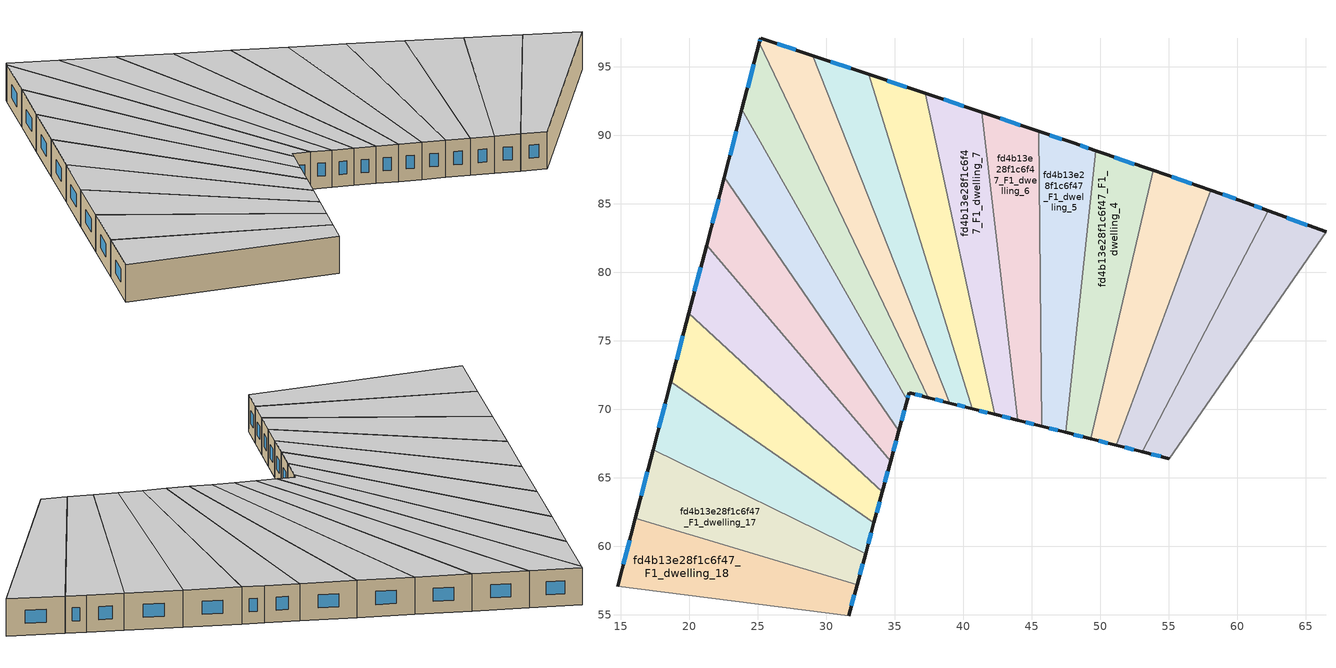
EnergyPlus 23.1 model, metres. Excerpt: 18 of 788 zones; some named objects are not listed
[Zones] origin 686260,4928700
fd4b13e28f1c6f47_F1_dwelling_1
 floor to fd4b13e28f1c6f47_F0_dwelling_1 (EU_floor_Construction): 66.47,82.96 55.04,66.4 53.07,66.91 62.26,84.5 z3
 wall outside (EU_wall_Construction): 53.07,66.91 55.04,66.4 / 66.47,82.96 62.26,84.5 z3:6
 wall to fd4b13e28f1c6f47_F1_dwelling_0 (EU_wall_Construction): 55.04,66.4 66.47,82.96 z3:6
 wall to fd4b13e28f1c6f47_F1_dwelling_2 (EU_wall_Construction): 62.26,84.5 53.07,66.91 z3:6
 window (EU_Window_Construction): 53.71,66.74 54.4,66.57 / 65.11,83.46 63.63,84 z3.97:5.03
 ceiling to fd4b13e28f1c6f47_F2_dwelling_1 (EU_floor_Construction): 55.04,66.4 66.47,82.96 62.26,84.5 53.07,66.91 z6
fd4b13e28f1c6f47_F1_dwelling_10
 floor to fd4b13e28f1c6f47_F0_dwelling_10 (EU_floor_Construction): 29.01,95.83 39.02,70.47 37.43,70.87 25.12,96.76 25.21,97.1 z3
 wall outside (EU_wall_Construction): 37.43,70.87 39.02,70.47 / 29.01,95.83 25.21,97.1 25.12,96.76 z3:6
 wall to fd4b13e28f1c6f47_F1_dwelling_9 (EU_wall_Construction): 39.02,70.47 29.01,95.83 z3:6
 wall to fd4b13e28f1c6f47_F1_dwelling_11 (EU_wall_Construction): 25.12,96.76 37.43,70.87 z3:6
 window (EU_Window_Construction): 37.94,70.74 38.5,70.6 / 25.18,96.99 25.15,96.87 / 27.78,96.24 26.44,96.69 z3.97:5.03
 ceiling to fd4b13e28f1c6f47_F2_dwelling_10 (EU_floor_Construction): 39.02,70.47 29.01,95.83 25.21,97.1 25.12,96.76 37.43,70.87 z6
fd4b13e28f1c6f47_F1_dwelling_11
 floor to fd4b13e28f1c6f47_F0_dwelling_11 (EU_floor_Construction): 25.12,96.76 37.43,70.87 36.05,71.22 35.9,70.67 23.85,91.9 z3
 wall outside (EU_wall_Construction): 35.9,70.67 36.05,71.22 37.43,70.87 / 25.12,96.76 23.85,91.9 z3:6
 wall to fd4b13e28f1c6f47_F1_dwelling_12 (EU_wall_Construction): 23.85,91.9 35.9,70.67 z3:6
 window (EU_Window_Construction): 36.5,71.11 36.98,70.98 / 35.95,70.85 36,71.04 / 24.71,95.19 24.26,93.48 z3.97:5.03
 ceiling to fd4b13e28f1c6f47_F2_dwelling_11 (EU_floor_Construction): 37.43,70.87 25.12,96.76 23.85,91.9 35.9,70.67 36.05,71.22 z6
fd4b13e28f1c6f47_F1_dwelling_12
 floor to fd4b13e28f1c6f47_F0_dwelling_12 (EU_floor_Construction): 23.85,91.9 35.9,70.67 35.3,68.45 22.56,86.94 z3
 wall outside (EU_wall_Construction): 35.3,68.45 35.9,70.67 / 23.85,91.9 22.56,86.94 z3:6
 wall to fd4b13e28f1c6f47_F1_dwelling_13 (EU_wall_Construction): 22.56,86.94 35.3,68.45 z3:6
 window (EU_Window_Construction): 35.49,69.17 35.71,69.95 / 23.43,90.29 22.98,88.55 z3.97:5.03
 ceiling to fd4b13e28f1c6f47_F2_dwelling_12 (EU_floor_Construction): 35.3,68.45 35.9,70.67 23.85,91.9 22.56,86.94 z6
fd4b13e28f1c6f47_F1_dwelling_13
 floor to fd4b13e28f1c6f47_F0_dwelling_13 (EU_floor_Construction): 22.56,86.94 35.3,68.45 34.69,66.22 21.26,81.97 z3
 wall outside (EU_wall_Construction): 34.69,66.22 35.3,68.45 / 22.56,86.94 21.26,81.97 z3:6
 wall to fd4b13e28f1c6f47_F1_dwelling_14 (EU_wall_Construction): 21.26,81.97 34.69,66.22 z3:6
 window (EU_Window_Construction): 34.89,66.94 35.1,67.73 / 22.14,85.33 21.68,83.58 z3.97:5.03
 ceiling to fd4b13e28f1c6f47_F2_dwelling_13 (EU_floor_Construction): 34.69,66.22 35.3,68.45 22.56,86.94 21.26,81.97 z6
fd4b13e28f1c6f47_F1_dwelling_14
 floor to fd4b13e28f1c6f47_F0_dwelling_14 (EU_floor_Construction): 21.26,81.97 34.69,66.22 34.09,63.98 19.96,77 z3
 wall outside (EU_wall_Construction): 34.09,63.98 34.69,66.22 / 21.26,81.97 19.96,77 z3:6
 wall to fd4b13e28f1c6f47_F1_dwelling_15 (EU_wall_Construction): 19.96,77 34.09,63.98 z3:6
 window (EU_Window_Construction): 34.29,64.7 34.5,65.49 / 20.84,80.36 20.38,78.62 z3.97:5.03
 ceiling to fd4b13e28f1c6f47_F2_dwelling_14 (EU_floor_Construction): 34.09,63.98 34.69,66.22 21.26,81.97 19.96,77 z6
fd4b13e28f1c6f47_F1_dwelling_15
 floor to fd4b13e28f1c6f47_F0_dwelling_15 (EU_floor_Construction): 34.09,63.98 33.48,61.73 18.67,72.03 19.96,77 z3
 wall outside (EU_wall_Construction): 33.48,61.73 34.09,63.98 / 19.96,77 18.67,72.03 z3:6
 wall to fd4b13e28f1c6f47_F1_dwelling_16 (EU_wall_Construction): 18.67,72.03 33.48,61.73 z3:6
 window (EU_Window_Construction): 33.68,62.46 33.89,63.25 / 19.54,75.39 19.09,73.64 z3.97:5.03
 ceiling to fd4b13e28f1c6f47_F2_dwelling_15 (EU_floor_Construction): 33.48,61.73 34.09,63.98 19.96,77 18.67,72.03 z6
fd4b13e28f1c6f47_F1_dwelling_16
 floor to fd4b13e28f1c6f47_F0_dwelling_16 (EU_floor_Construction): 33.48,61.73 32.87,59.47 17.37,67.05 18.67,72.03 z3
 wall outside (EU_wall_Construction): 32.87,59.47 33.48,61.73 / 18.67,72.03 17.37,67.05 z3:6
 wall to fd4b13e28f1c6f47_F1_dwelling_17 (EU_wall_Construction): 17.37,67.05 32.87,59.47 z3:6
 window (EU_Window_Construction): 33.07,60.21 33.28,61 / 18.24,70.42 17.79,68.67 z3.97:5.03
 ceiling to fd4b13e28f1c6f47_F2_dwelling_16 (EU_floor_Construction): 32.87,59.47 33.48,61.73 18.67,72.03 17.37,67.05 z6
fd4b13e28f1c6f47_F1_dwelling_17
 floor to fd4b13e28f1c6f47_F0_dwelling_17 (EU_floor_Construction): 32.87,59.47 32.26,57.21 16.06,62.08 17.37,67.05 z3
 wall outside (EU_wall_Construction): 32.26,57.21 32.87,59.47 / 17.37,67.05 16.06,62.08 z3:6
 wall to fd4b13e28f1c6f47_F1_dwelling_18 (EU_wall_Construction): 16.06,62.08 32.26,57.21 z3:6
 window (EU_Window_Construction): 32.46,57.94 32.67,58.74 / 16.94,65.44 16.49,63.69 z3.97:5.03
 ceiling to fd4b13e28f1c6f47_F2_dwelling_17 (EU_floor_Construction): 32.26,57.21 32.87,59.47 17.37,67.05 16.06,62.08 z6
fd4b13e28f1c6f47_F1_dwelling_18
 floor to fd4b13e28f1c6f47_F0_dwelling_18 (EU_floor_Construction): 32.26,57.21 31.64,54.94 14.77,57.09 16.06,62.08 z3
 wall outside (EU_wall_Construction): 31.64,54.94 32.26,57.21 / 16.06,62.08 14.77,57.09 z3:6
 wall to fd4b13e28f1c6f47_F1_dwelling_19 (EU_wall_Construction): 14.77,57.09 31.64,54.94 z3:6
 window (EU_Window_Construction): 31.84,55.67 32.06,56.47 / 15.64,60.46 15.19,58.71 z3.97:5.03
 ceiling to fd4b13e28f1c6f47_F2_dwelling_18 (EU_floor_Construction): 31.64,54.94 32.26,57.21 16.06,62.08 14.77,57.09 z6
fd4b13e28f1c6f47_F1_dwelling_2
 floor to fd4b13e28f1c6f47_F0_dwelling_2 (EU_floor_Construction): 62.26,84.5 53.07,66.91 51.16,67.39 58.05,85.99 60.75,85.06 z3
 wall outside (EU_wall_Construction): 51.16,67.39 53.07,66.91 / 62.26,84.5 60.75,85.06 58.05,85.99 z3:6
 wall to fd4b13e28f1c6f47_F1_dwelling_3 (EU_wall_Construction): 58.05,85.99 51.16,67.39 z3:6
 window (EU_Window_Construction): 51.78,67.23 52.45,67.06 / 59.87,85.36 58.93,85.69 / 61.77,84.68 61.24,84.88 z3.97:5.03
 ceiling to fd4b13e28f1c6f47_F2_dwelling_2 (EU_floor_Construction): 53.07,66.91 62.26,84.5 60.75,85.06 58.05,85.99 51.16,67.39 z6
fd4b13e28f1c6f47_F1_dwelling_3
 floor to fd4b13e28f1c6f47_F0_dwelling_3 (EU_floor_Construction): 58.05,85.99 51.16,67.39 49.3,67.86 53.85,87.44 z3
 wall outside (EU_wall_Construction): 49.3,67.86 51.16,67.39 / 58.05,85.99 53.85,87.44 z3:6
 wall to fd4b13e28f1c6f47_F1_dwelling_4 (EU_wall_Construction): 53.85,87.44 49.3,67.86 z3:6
 window (EU_Window_Construction): 49.9,67.71 50.55,67.54 / 56.69,86.46 55.21,86.97 z3.97:5.03
 ceiling to fd4b13e28f1c6f47_F2_dwelling_3 (EU_floor_Construction): 51.16,67.39 58.05,85.99 53.85,87.44 49.3,67.86 z6
fd4b13e28f1c6f47_F1_dwelling_4
 floor to fd4b13e28f1c6f47_F0_dwelling_4 (EU_floor_Construction): 53.85,87.44 49.3,67.86 47.48,68.32 49.67,88.88 z3
 wall outside (EU_wall_Construction): 47.48,68.32 49.3,67.86 / 53.85,87.44 49.67,88.88 z3:6
 wall to fd4b13e28f1c6f47_F1_dwelling_5 (EU_wall_Construction): 49.67,88.88 47.48,68.32 z3:6
 window (EU_Window_Construction): 48.07,68.17 48.71,68.01 / 52.49,87.91 51.03,88.42 z3.97:5.03
 ceiling to fd4b13e28f1c6f47_F2_dwelling_4 (EU_floor_Construction): 49.3,67.86 53.85,87.44 49.67,88.88 47.48,68.32 z6
fd4b13e28f1c6f47_F1_dwelling_5
 floor to fd4b13e28f1c6f47_F0_dwelling_5 (EU_floor_Construction): 49.67,88.88 47.48,68.32 45.71,68.77 45.51,90.3 48.01,89.46 z3
 wall outside (EU_wall_Construction): 45.71,68.77 47.48,68.32 / 49.67,88.88 48.01,89.46 45.51,90.3 z3:6
 wall to fd4b13e28f1c6f47_F1_dwelling_6 (EU_wall_Construction): 45.51,90.3 45.71,68.77 z3:6
 window (EU_Window_Construction): 46.29,68.62 46.91,68.47 / 47.2,89.73 46.32,90.03 / 49.13,89.07 48.55,89.27 z3.97:5.03
 ceiling to fd4b13e28f1c6f47_F2_dwelling_5 (EU_floor_Construction): 47.48,68.32 49.67,88.88 48.01,89.46 45.51,90.3 45.71,68.77 z6
fd4b13e28f1c6f47_F1_dwelling_6
 floor to fd4b13e28f1c6f47_F0_dwelling_6 (EU_floor_Construction): 45.51,90.3 45.71,68.77 43.98,69.21 41.36,91.69 z3
 wall outside (EU_wall_Construction): 43.98,69.21 45.71,68.77 / 45.51,90.3 41.36,91.69 z3:6
 wall to fd4b13e28f1c6f47_F1_dwelling_7 (EU_wall_Construction): 41.36,91.69 43.98,69.21 z3:6
 window (EU_Window_Construction): 44.55,69.07 45.15,68.91 / 44.16,90.75 42.7,91.24 z3.97:5.03
 ceiling to fd4b13e28f1c6f47_F2_dwelling_6 (EU_floor_Construction): 45.71,68.77 45.51,90.3 41.36,91.69 43.98,69.21 z6
fd4b13e28f1c6f47_F1_dwelling_7
 floor to fd4b13e28f1c6f47_F0_dwelling_7 (EU_floor_Construction): 41.36,91.69 43.98,69.21 42.29,69.64 37.23,93.07 z3
 wall outside (EU_wall_Construction): 42.29,69.64 43.98,69.21 / 41.36,91.69 37.23,93.07 z3:6
 wall to fd4b13e28f1c6f47_F1_dwelling_8 (EU_wall_Construction): 37.23,93.07 42.29,69.64 z3:6
 window (EU_Window_Construction): 42.84,69.5 43.44,69.35 / 40.02,92.14 38.57,92.62 z3.97:5.03
 ceiling to fd4b13e28f1c6f47_F2_dwelling_7 (EU_floor_Construction): 43.98,69.21 41.36,91.69 37.23,93.07 42.29,69.64 z6
fd4b13e28f1c6f47_F1_dwelling_8
 floor to fd4b13e28f1c6f47_F0_dwelling_8 (EU_floor_Construction): 37.23,93.07 42.29,69.64 40.64,70.06 33.11,94.45 z3
 wall outside (EU_wall_Construction): 40.64,70.06 42.29,69.64 / 37.23,93.07 33.11,94.45 z3:6
 wall to fd4b13e28f1c6f47_F1_dwelling_9 (EU_wall_Construction): 33.11,94.45 40.64,70.06 z3:6
 window (EU_Window_Construction): 41.17,69.92 41.76,69.77 / 35.89,93.52 34.44,94 z3.97:5.03
 ceiling to fd4b13e28f1c6f47_F2_dwelling_8 (EU_floor_Construction): 42.29,69.64 37.23,93.07 33.11,94.45 40.64,70.06 z6
fd4b13e28f1c6f47_F1_dwelling_9
 floor to fd4b13e28f1c6f47_F0_dwelling_9 (EU_floor_Construction): 33.11,94.45 40.64,70.06 39.02,70.47 29.01,95.83 z3
 wall outside (EU_wall_Construction): 39.02,70.47 40.64,70.06 / 33.11,94.45 29.01,95.83 z3:6
 window (EU_Window_Construction): 39.54,70.33 40.11,70.19 / 31.78,94.9 30.34,95.38 z3.97:5.03
 ceiling to fd4b13e28f1c6f47_F2_dwelling_9 (EU_floor_Construction): 40.64,70.06 33.11,94.45 29.01,95.83 39.02,70.47 z6
[Building]
EU S2 Campaign: North Axis=0; Terrain=City; Solar Distribution=FullExterior
[Site:Location]
Bologna: Latitude=44.5; Longitude=11.25; Time Zone=1; Elevation=37
[SizingPeriod:WeatherFileDays]
AnnualSizingPeriod: Begin Month=1; Begin Day of Month=1; End Month=12; End Day of Month=31; Day of Week for Start Day=Monday; Use Weather File Daylight Saving Period=No; Use Weather File Rain and Snow Indicators=No
[MATERIAL]
EU_InternalMass_Material: Roughness=MediumRough; Thickness=0.1; Conductivity=1; Density=1800; Specific Heat=900; Thermal Absorptance=0.9; Solar Absorptance=0.7; Visible Absorptance=0.7
[MATERIAL:NOMASS] Roughness=MediumRough; Thermal Absorptance=0.9; Solar Absorptance=0.7; Visible Absorptance=0.7
Name | Thermal Resistance
EU_wall_NoMass | 0.779417
EU_floor_NoMass | 0.588222
[WINDOWMATERIAL:SIMPLEGLAZINGSYSTEM]
EU_Window_SimpleGlazing: UFactor=5.16242; Solar Heat Gain Coefficient=0.85; Visible Transmittance=0.85
[CONSTRUCTION]
EU_wall_Construction: EU_wall_NoMass
EU_floor_Construction: EU_floor_NoMass
EU_Window_Construction: EU_Window_SimpleGlazing
EU_InternalMass_Construction: EU_InternalMass_Material
[ZONE] Type=1; Multiplier=1; Ceiling Height=autocalculate; Floor Area=autocalculate; Part of Total Floor Area=Yes
Name | Volume
fd4b13e28f1c6f47_F1_dwelling_1 | 190.083
fd4b13e28f1c6f47_F1_dwelling_10 | 190.089
fd4b13e28f1c6f47_F1_dwelling_11 | 190.108
fd4b13e28f1c6f47_F1_dwelling_12 | 190.07
fd4b13e28f1c6f47_F1_dwelling_13 | 190.031
fd4b13e28f1c6f47_F1_dwelling_14 | 190.113
fd4b13e28f1c6f47_F1_dwelling_15 | 190.048
fd4b13e28f1c6f47_F1_dwelling_16 | 190.142
fd4b13e28f1c6f47_F1_dwelling_17 | 190.072
fd4b13e28f1c6f47_F1_dwelling_18 | 190.05
fd4b13e28f1c6f47_F1_dwelling_2 | 190.069
fd4b13e28f1c6f47_F1_dwelling_3 | 190.104
fd4b13e28f1c6f47_F1_dwelling_4 | 190.057
fd4b13e28f1c6f47_F1_dwelling_5 | 190.127
fd4b13e28f1c6f47_F1_dwelling_6 | 190.055
fd4b13e28f1c6f47_F1_dwelling_7 | 190.094
fd4b13e28f1c6f47_F1_dwelling_8 | 190.052
fd4b13e28f1c6f47_F1_dwelling_9 | 190.09
[INTERNALMASS] Construction=EU_InternalMass_Construction
Name | Zone or ZoneList | Surface Area
fd4b13e28f1c6f47_F1_dwelling_1_EU_InternalMass | fd4b13e28f1c6f47_F1_dwelling_1 | 63.3608
fd4b13e28f1c6f47_F1_dwelling_2_EU_InternalMass | fd4b13e28f1c6f47_F1_dwelling_2 | 63.3564
fd4b13e28f1c6f47_F1_dwelling_3_EU_InternalMass | fd4b13e28f1c6f47_F1_dwelling_3 | 63.3679
fd4b13e28f1c6f47_F1_dwelling_4_EU_InternalMass | fd4b13e28f1c6f47_F1_dwelling_4 | 63.352
fd4b13e28f1c6f47_F1_dwelling_5_EU_InternalMass | fd4b13e28f1c6f47_F1_dwelling_5 | 63.376
fd4b13e28f1c6f47_F1_dwelling_6_EU_InternalMass | fd4b13e28f1c6f47_F1_dwelling_6 | 63.3517
fd4b13e28f1c6f47_F1_dwelling_7_EU_InternalMass | fd4b13e28f1c6f47_F1_dwelling_7 | 63.3649
fd4b13e28f1c6f47_F1_dwelling_8_EU_InternalMass | fd4b13e28f1c6f47_F1_dwelling_8 | 63.3505
fd4b13e28f1c6f47_F1_dwelling_9_EU_InternalMass | fd4b13e28f1c6f47_F1_dwelling_9 | 63.3631
fd4b13e28f1c6f47_F1_dwelling_10_EU_InternalMass | fd4b13e28f1c6f47_F1_dwelling_10 | 63.3629
fd4b13e28f1c6f47_F1_dwelling_11_EU_InternalMass | fd4b13e28f1c6f47_F1_dwelling_11 | 63.3694
fd4b13e28f1c6f47_F1_dwelling_12_EU_InternalMass | fd4b13e28f1c6f47_F1_dwelling_12 | 63.3569
fd4b13e28f1c6f47_F1_dwelling_13_EU_InternalMass | fd4b13e28f1c6f47_F1_dwelling_13 | 63.3437
fd4b13e28f1c6f47_F1_dwelling_14_EU_InternalMass | fd4b13e28f1c6f47_F1_dwelling_14 | 63.3707
fd4b13e28f1c6f47_F1_dwelling_15_EU_InternalMass | fd4b13e28f1c6f47_F1_dwelling_15 | 63.3493
fd4b13e28f1c6f47_F1_dwelling_16_EU_InternalMass | fd4b13e28f1c6f47_F1_dwelling_16 | 63.3804
fd4b13e28f1c6f47_F1_dwelling_17_EU_InternalMass | fd4b13e28f1c6f47_F1_dwelling_17 | 63.3578
fd4b13e28f1c6f47_F1_dwelling_18_EU_InternalMass | fd4b13e28f1c6f47_F1_dwelling_18 | 63.3498
[OTHEREQUIPMENT] Fuel Type=Electricity; Design Level Calculation Method=Watts/Area; Power per Zone Floor Area=1; Fraction Latent=0; Fraction Radiant=0; Fraction Lost=0; Carbon Dioxide Generation Rate=0; EndUse Subcategory=EU_Step8_InternalGains
Name | Zone or ZoneList or Space or SpaceList | Schedule
EU_Step8_InternalGain_fd4b13e28f1c6f47_F1_dwelling_1_f000 | fd4b13e28f1c6f47_F1_dwelling_1 | EU_Step8_GainSchedule_fd4b13e28f1c6f47_F1_dwelling_1_f000
EU_Step8_InternalGain_fd4b13e28f1c6f47_F1_dwelling_2_f000 | fd4b13e28f1c6f47_F1_dwelling_2 | EU_Step8_GainSchedule_fd4b13e28f1c6f47_F1_dwelling_2_f000
EU_Step8_InternalGain_fd4b13e28f1c6f47_F1_dwelling_3_f000 | fd4b13e28f1c6f47_F1_dwelling_3 | EU_Step8_GainSchedule_fd4b13e28f1c6f47_F1_dwelling_3_f000
EU_Step8_InternalGain_fd4b13e28f1c6f47_F1_dwelling_4_f000 | fd4b13e28f1c6f47_F1_dwelling_4 | EU_Step8_GainSchedule_fd4b13e28f1c6f47_F1_dwelling_4_f000
EU_Step8_InternalGain_fd4b13e28f1c6f47_F1_dwelling_5_f000 | fd4b13e28f1c6f47_F1_dwelling_5 | EU_Step8_GainSchedule_fd4b13e28f1c6f47_F1_dwelling_5_f000
EU_Step8_InternalGain_fd4b13e28f1c6f47_F1_dwelling_6_f000 | fd4b13e28f1c6f47_F1_dwelling_6 | EU_Step8_GainSchedule_fd4b13e28f1c6f47_F1_dwelling_6_f000
EU_Step8_InternalGain_fd4b13e28f1c6f47_F1_dwelling_7_f000 | fd4b13e28f1c6f47_F1_dwelling_7 | EU_Step8_GainSchedule_fd4b13e28f1c6f47_F1_dwelling_7_f000
EU_Step8_InternalGain_fd4b13e28f1c6f47_F1_dwelling_8_f000 | fd4b13e28f1c6f47_F1_dwelling_8 | EU_Step8_GainSchedule_fd4b13e28f1c6f47_F1_dwelling_8_f000
EU_Step8_InternalGain_fd4b13e28f1c6f47_F1_dwelling_9_f000 | fd4b13e28f1c6f47_F1_dwelling_9 | EU_Step8_GainSchedule_fd4b13e28f1c6f47_F1_dwelling_9_f000
EU_Step8_InternalGain_fd4b13e28f1c6f47_F1_dwelling_10_f000 | fd4b13e28f1c6f47_F1_dwelling_10 | EU_Step8_GainSchedule_fd4b13e28f1c6f47_F1_dwelling_10_f000
EU_Step8_InternalGain_fd4b13e28f1c6f47_F1_dwelling_11_f000 | fd4b13e28f1c6f47_F1_dwelling_11 | EU_Step8_GainSchedule_fd4b13e28f1c6f47_F1_dwelling_11_f000
EU_Step8_InternalGain_fd4b13e28f1c6f47_F1_dwelling_12_f000 | fd4b13e28f1c6f47_F1_dwelling_12 | EU_Step8_GainSchedule_fd4b13e28f1c6f47_F1_dwelling_12_f000
EU_Step8_InternalGain_fd4b13e28f1c6f47_F1_dwelling_13_f000 | fd4b13e28f1c6f47_F1_dwelling_13 | EU_Step8_GainSchedule_fd4b13e28f1c6f47_F1_dwelling_13_f000
EU_Step8_InternalGain_fd4b13e28f1c6f47_F1_dwelling_14_f000 | fd4b13e28f1c6f47_F1_dwelling_14 | EU_Step8_GainSchedule_fd4b13e28f1c6f47_F1_dwelling_14_f000
EU_Step8_InternalGain_fd4b13e28f1c6f47_F1_dwelling_15_f000 | fd4b13e28f1c6f47_F1_dwelling_15 | EU_Step8_GainSchedule_fd4b13e28f1c6f47_F1_dwelling_15_f000
EU_Step8_InternalGain_fd4b13e28f1c6f47_F1_dwelling_16_f000 | fd4b13e28f1c6f47_F1_dwelling_16 | EU_Step8_GainSchedule_fd4b13e28f1c6f47_F1_dwelling_16_f000
EU_Step8_InternalGain_fd4b13e28f1c6f47_F1_dwelling_17_f000 | fd4b13e28f1c6f47_F1_dwelling_17 | EU_Step8_GainSchedule_fd4b13e28f1c6f47_F1_dwelling_17_f000
EU_Step8_InternalGain_fd4b13e28f1c6f47_F1_dwelling_18_f000 | fd4b13e28f1c6f47_F1_dwelling_18 | EU_Step8_GainSchedule_fd4b13e28f1c6f47_F1_dwelling_18_f000
[ZONEVENTILATION:DESIGNFLOWRATE] Schedule=EU_AlwaysOn; Design Flow Rate Calculation Method=AirChanges/Hour; Air Changes per Hour=0.712058; Ventilation Type=Natural; Fan Pressure Rise=0; Fan Total Efficiency=1; Constant Term Coefficient=1; Temperature Term Coefficient=0; Velocity Term Coefficient=0; Velocity Squared Term Coefficient=0; Minimum Indoor Temperature=-100; Maximum Indoor Temperature=100; Delta Temperature=-100; Minimum Outdoor Temperature=-100; Maximum Outdoor Temperature=100; Maximum Wind Speed=40
Name | Zone or ZoneList or Space or SpaceList
EU_ConstantAir_fd4b13e28f1c6f47_F1_dwelling_1 | fd4b13e28f1c6f47_F1_dwelling_1
EU_ConstantAir_fd4b13e28f1c6f47_F1_dwelling_2 | fd4b13e28f1c6f47_F1_dwelling_2
EU_ConstantAir_fd4b13e28f1c6f47_F1_dwelling_3 | fd4b13e28f1c6f47_F1_dwelling_3
EU_ConstantAir_fd4b13e28f1c6f47_F1_dwelling_4 | fd4b13e28f1c6f47_F1_dwelling_4
EU_ConstantAir_fd4b13e28f1c6f47_F1_dwelling_5 | fd4b13e28f1c6f47_F1_dwelling_5
EU_ConstantAir_fd4b13e28f1c6f47_F1_dwelling_6 | fd4b13e28f1c6f47_F1_dwelling_6
EU_ConstantAir_fd4b13e28f1c6f47_F1_dwelling_7 | fd4b13e28f1c6f47_F1_dwelling_7
EU_ConstantAir_fd4b13e28f1c6f47_F1_dwelling_8 | fd4b13e28f1c6f47_F1_dwelling_8
EU_ConstantAir_fd4b13e28f1c6f47_F1_dwelling_9 | fd4b13e28f1c6f47_F1_dwelling_9
EU_ConstantAir_fd4b13e28f1c6f47_F1_dwelling_10 | fd4b13e28f1c6f47_F1_dwelling_10
EU_ConstantAir_fd4b13e28f1c6f47_F1_dwelling_11 | fd4b13e28f1c6f47_F1_dwelling_11
EU_ConstantAir_fd4b13e28f1c6f47_F1_dwelling_12 | fd4b13e28f1c6f47_F1_dwelling_12
EU_ConstantAir_fd4b13e28f1c6f47_F1_dwelling_13 | fd4b13e28f1c6f47_F1_dwelling_13
EU_ConstantAir_fd4b13e28f1c6f47_F1_dwelling_14 | fd4b13e28f1c6f47_F1_dwelling_14
EU_ConstantAir_fd4b13e28f1c6f47_F1_dwelling_15 | fd4b13e28f1c6f47_F1_dwelling_15
EU_ConstantAir_fd4b13e28f1c6f47_F1_dwelling_16 | fd4b13e28f1c6f47_F1_dwelling_16
EU_ConstantAir_fd4b13e28f1c6f47_F1_dwelling_17 | fd4b13e28f1c6f47_F1_dwelling_17
EU_ConstantAir_fd4b13e28f1c6f47_F1_dwelling_18 | fd4b13e28f1c6f47_F1_dwelling_18
[HVACTEMPLATE:ZONE:IDEALLOADSAIRSYSTEM] System Availability Schedule=EU_AlwaysOn; Maximum Heating Supply Air Temperature=50; Minimum Cooling Supply Air Temperature=13; Maximum Heating Supply Air Humidity Ratio=0.0156; Minimum Cooling Supply Air Humidity Ratio=0.0077; Heating Limit=NoLimit; Cooling Limit=NoLimit; Heating Availability Schedule=EU_AlwaysOn; Cooling Availability Schedule=EU_CoolingOff; Dehumidification Control Type=ConstantSensibleHeatRatio; Cooling Sensible Heat Ratio=0.7; Dehumidification Setpoint=60; Humidification Control Type=None; Humidification Setpoint=30; Outdoor Air Method=None; Outdoor Air Flow Rate per Person=0.00944; Outdoor Air Flow Rate per Zone Floor Area=0; Outdoor Air Flow Rate per Zone=0; Demand Controlled Ventilation Type=None; Outdoor Air Economizer Type=NoEconomizer; Heat Recovery Type=None; Sensible Heat Recovery Effectiveness=0.7; Latent Heat Recovery Effectiveness=0.65
Name | Template Thermostat
fd4b13e28f1c6f47_F1_dwelling_1 | EU_HeatOnly_fd4b13e28f1c6f47_F1_dwelling_1
fd4b13e28f1c6f47_F1_dwelling_2 | EU_HeatOnly_fd4b13e28f1c6f47_F1_dwelling_2
fd4b13e28f1c6f47_F1_dwelling_3 | EU_HeatOnly_fd4b13e28f1c6f47_F1_dwelling_3
fd4b13e28f1c6f47_F1_dwelling_4 | EU_HeatOnly_fd4b13e28f1c6f47_F1_dwelling_4
fd4b13e28f1c6f47_F1_dwelling_5 | EU_HeatOnly_fd4b13e28f1c6f47_F1_dwelling_5
fd4b13e28f1c6f47_F1_dwelling_6 | EU_HeatOnly_fd4b13e28f1c6f47_F1_dwelling_6
fd4b13e28f1c6f47_F1_dwelling_7 | EU_HeatOnly_fd4b13e28f1c6f47_F1_dwelling_7
fd4b13e28f1c6f47_F1_dwelling_8 | EU_HeatOnly_fd4b13e28f1c6f47_F1_dwelling_8
fd4b13e28f1c6f47_F1_dwelling_9 | EU_HeatOnly_fd4b13e28f1c6f47_F1_dwelling_9
fd4b13e28f1c6f47_F1_dwelling_10 | EU_HeatOnly_fd4b13e28f1c6f47_F1_dwelling_10
fd4b13e28f1c6f47_F1_dwelling_11 | EU_HeatOnly_fd4b13e28f1c6f47_F1_dwelling_11
fd4b13e28f1c6f47_F1_dwelling_12 | EU_HeatOnly_fd4b13e28f1c6f47_F1_dwelling_12
fd4b13e28f1c6f47_F1_dwelling_13 | EU_HeatOnly_fd4b13e28f1c6f47_F1_dwelling_13
fd4b13e28f1c6f47_F1_dwelling_14 | EU_HeatOnly_fd4b13e28f1c6f47_F1_dwelling_14
fd4b13e28f1c6f47_F1_dwelling_15 | EU_HeatOnly_fd4b13e28f1c6f47_F1_dwelling_15
fd4b13e28f1c6f47_F1_dwelling_16 | EU_HeatOnly_fd4b13e28f1c6f47_F1_dwelling_16
fd4b13e28f1c6f47_F1_dwelling_17 | EU_HeatOnly_fd4b13e28f1c6f47_F1_dwelling_17
fd4b13e28f1c6f47_F1_dwelling_18 | EU_HeatOnly_fd4b13e28f1c6f47_F1_dwelling_18
[SIZING:ZONE] Zone Cooling Design Supply Air Temperature Input Method=SupplyAirTemperature; Zone Cooling Design Supply Air Temperature=13; Zone Heating Design Supply Air Temperature Input Method=SupplyAirTemperature; Zone Heating Design Supply Air Temperature=50; Zone Cooling Design Supply Air Humidity Ratio=0.008; Zone Heating Design Supply Air Humidity Ratio=0.008; Cooling Design Air Flow Method=DesignDay; Cooling Design Air Flow Rate=0; Cooling Minimum Air Flow per Zone Floor Area=0.000762; Cooling Minimum Air Flow=0; Cooling Minimum Air Flow Fraction=0.2; Heating Design Air Flow Method=DesignDay; Heating Design Air Flow Rate=0; Heating Maximum Air Flow per Zone Floor Area=0.002032; Heating Maximum Air Flow=0.141576; Heating Maximum Air Flow Fraction=0.3; Account for Dedicated Outdoor Air System=No; Dedicated Outdoor Air System Control Strategy=NeutralSupplyAir; Dedicated Outdoor Air Low Setpoint Temperature for Design=autosize; Dedicated Outdoor Air High Setpoint Temperature for Design=autosize; Zone Load Sizing Method=Sensible Load Only No Latent Load; Zone Latent Cooling Design Supply Air Humidity Ratio Input Method=HumidityRatioDifference; Zone Cooling Design Supply Air Humidity Ratio Difference=0.005; Zone Latent Heating Design Supply Air Humidity Ratio Input Method=HumidityRatioDifference; Zone Humidification Design Supply Air Humidity Ratio Difference=0.005
fd4b13e28f1c6f47_F1_dwelling_1; fd4b13e28f1c6f47_F1_dwelling_2; fd4b13e28f1c6f47_F1_dwelling_3; fd4b13e28f1c6f47_F1_dwelling_4; fd4b13e28f1c6f47_F1_dwelling_5; fd4b13e28f1c6f47_F1_dwelling_6; fd4b13e28f1c6f47_F1_dwelling_7; fd4b13e28f1c6f47_F1_dwelling_8; fd4b13e28f1c6f47_F1_dwelling_9; fd4b13e28f1c6f47_F1_dwelling_10; fd4b13e28f1c6f47_F1_dwelling_11; fd4b13e28f1c6f47_F1_dwelling_12; fd4b13e28f1c6f47_F1_dwelling_13; fd4b13e28f1c6f47_F1_dwelling_14; fd4b13e28f1c6f47_F1_dwelling_15; fd4b13e28f1c6f47_F1_dwelling_16; fd4b13e28f1c6f47_F1_dwelling_17; fd4b13e28f1c6f47_F1_dwelling_18
[SCHEDULE:CONSTANT]
Name | Hourly Value
EU_AlwaysOn | 1
EU_CoolingOff | 0
[SCHEDULE:FILE] Column Number=1; Rows to Skip at Top=0; Number of Hours of Data=8760; Column Separator=Comma; Interpolate to Timestep=No; Minutes per Item=60; Adjust Schedule for Daylight Savings=Yes
Name | File
EU_Step8_GainSchedule_fd4b13e28f1c6f47_F1_dwelling_1_f000 | ../../schedules/fd4b13e28f1c6f47/fd4b13e28f1c6f47_F1_dwelling_1_f000_gain.csv
EU_Step8_GainSchedule_fd4b13e28f1c6f47_F1_dwelling_2_f000 | ../../schedules/fd4b13e28f1c6f47/fd4b13e28f1c6f47_F1_dwelling_2_f000_gain.csv
EU_Step8_GainSchedule_fd4b13e28f1c6f47_F1_dwelling_3_f000 | ../../schedules/fd4b13e28f1c6f47/fd4b13e28f1c6f47_F1_dwelling_3_f000_gain.csv
EU_Step8_GainSchedule_fd4b13e28f1c6f47_F1_dwelling_4_f000 | ../../schedules/fd4b13e28f1c6f47/fd4b13e28f1c6f47_F1_dwelling_4_f000_gain.csv
EU_Step8_GainSchedule_fd4b13e28f1c6f47_F1_dwelling_5_f000 | ../../schedules/fd4b13e28f1c6f47/fd4b13e28f1c6f47_F1_dwelling_5_f000_gain.csv
EU_Step8_GainSchedule_fd4b13e28f1c6f47_F1_dwelling_6_f000 | ../../schedules/fd4b13e28f1c6f47/fd4b13e28f1c6f47_F1_dwelling_6_f000_gain.csv
EU_Step8_GainSchedule_fd4b13e28f1c6f47_F1_dwelling_7_f000 | ../../schedules/fd4b13e28f1c6f47/fd4b13e28f1c6f47_F1_dwelling_7_f000_gain.csv
EU_Step8_GainSchedule_fd4b13e28f1c6f47_F1_dwelling_8_f000 | ../../schedules/fd4b13e28f1c6f47/fd4b13e28f1c6f47_F1_dwelling_8_f000_gain.csv
EU_Step8_GainSchedule_fd4b13e28f1c6f47_F1_dwelling_9_f000 | ../../schedules/fd4b13e28f1c6f47/fd4b13e28f1c6f47_F1_dwelling_9_f000_gain.csv
EU_Step8_GainSchedule_fd4b13e28f1c6f47_F1_dwelling_10_f000 | ../../schedules/fd4b13e28f1c6f47/fd4b13e28f1c6f47_F1_dwelling_10_f000_gain.csv
EU_Step8_GainSchedule_fd4b13e28f1c6f47_F1_dwelling_11_f000 | ../../schedules/fd4b13e28f1c6f47/fd4b13e28f1c6f47_F1_dwelling_11_f000_gain.csv
EU_Step8_GainSchedule_fd4b13e28f1c6f47_F1_dwelling_12_f000 | ../../schedules/fd4b13e28f1c6f47/fd4b13e28f1c6f47_F1_dwelling_12_f000_gain.csv
EU_Step8_GainSchedule_fd4b13e28f1c6f47_F1_dwelling_13_f000 | ../../schedules/fd4b13e28f1c6f47/fd4b13e28f1c6f47_F1_dwelling_13_f000_gain.csv
EU_Step8_GainSchedule_fd4b13e28f1c6f47_F1_dwelling_14_f000 | ../../schedules/fd4b13e28f1c6f47/fd4b13e28f1c6f47_F1_dwelling_14_f000_gain.csv
EU_Step8_GainSchedule_fd4b13e28f1c6f47_F1_dwelling_15_f000 | ../../schedules/fd4b13e28f1c6f47/fd4b13e28f1c6f47_F1_dwelling_15_f000_gain.csv
EU_Step8_GainSchedule_fd4b13e28f1c6f47_F1_dwelling_16_f000 | ../../schedules/fd4b13e28f1c6f47/fd4b13e28f1c6f47_F1_dwelling_16_f000_gain.csv
EU_Step8_GainSchedule_fd4b13e28f1c6f47_F1_dwelling_17_f000 | ../../schedules/fd4b13e28f1c6f47/fd4b13e28f1c6f47_F1_dwelling_17_f000_gain.csv
EU_Step8_GainSchedule_fd4b13e28f1c6f47_F1_dwelling_18_f000 | ../../schedules/fd4b13e28f1c6f47/fd4b13e28f1c6f47_F1_dwelling_18_f000_gain.csv
